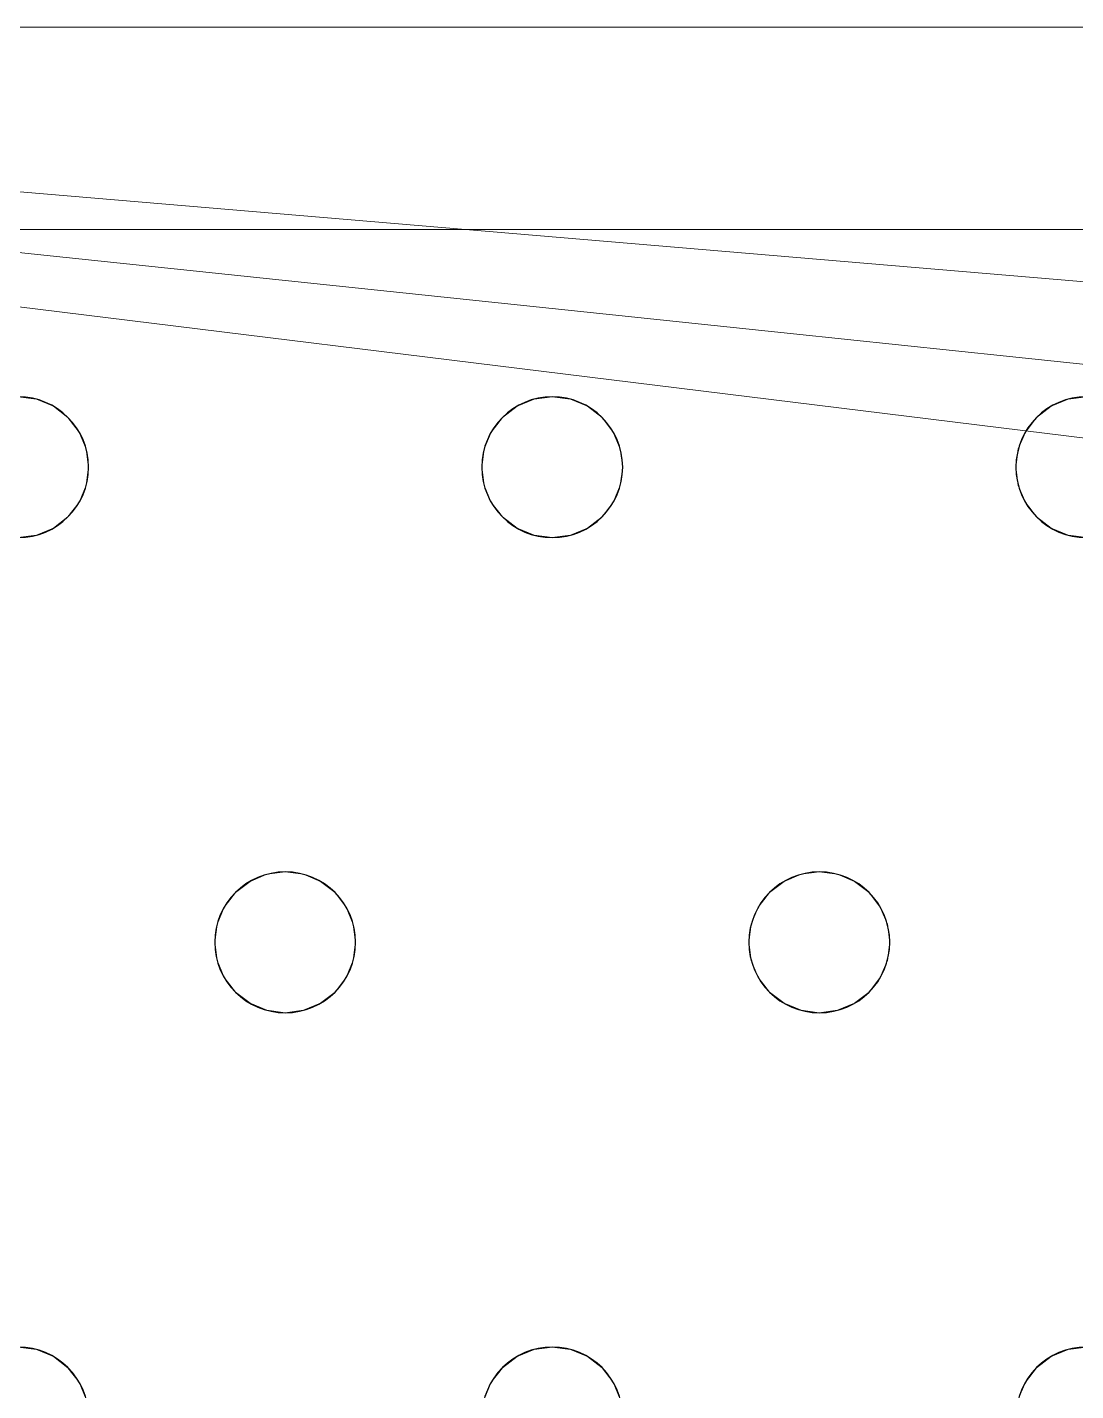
# Model space of a CAD drawing. Header units: millimetres. Extents: x -1 to 1201, y -701 to 1.
# Drawn here: x 292.1 to 351.6, y -150.5 to -73 of the extents above; entities that cross this region are included whole.
import ezdxf

# ---------------------------------------------------------------- set-up
doc = ezdxf.new("R2010")
doc.units = ezdxf.units.MM
doc.layers.add('IQ_200_3D', color=1, linetype='Continuous')
doc.layers.add('IQ_204_2D', color=7, linetype='Continuous')

msp = doc.modelspace()

# ---------------------------------------------------------------- linework, layer by layer
at = {"layer": 'IQ_200_3D', "lineweight": 18}
for points in [[(1144.5, -64.5, 750), (55.5, -64.5, 750), (55.5, -84.5, 750), (1144.5, -84.5, 750)], [(1144.5, -84.5, 650), (55.5, -84.5, 650), (55.5, -64.5, 650), (1144.5, -64.5, 650)], [(554.549, -73, 890), (554.549, -73, 888), (124.349, -73, 888), (124.349, -73, 890)], [(1144.5, -84.5, 750), (55.5, -84.5, 750), (55.5, -84.5, 650), (1144.5, -84.5, 650)]]:
    msp.add_3dface(points, dxfattribs=at)
for points, invisible_edges in [([(124.349, -73, 890), (291.549, -94, 890), (321.882, -94, 890), (352.216, -94, 890)], 15), ([(554.549, -73, 890), (124.349, -73, 890), (352.216, -94, 890), (382.549, -94, 890)], 14), ([(352.216, -94, 888), (322.918, -94.136, 888), (321.882, -94, 888), (124.349, -73, 888)], 13), ([(124.349, -73, 888), (321.882, -94, 888), (291.549, -94, 888), (261.216, -94, 888)], 15), ([(124.349, -73, 888), (554.549, -73, 888), (352.216, -94, 888)], 14), ([(321.882, -94, 890), (291.549, -94, 890), (292.584, -94.136, 890), (320.847, -94.136, 890)], 5), ([(292.584, -94.136, 888), (291.549, -94, 888), (321.882, -94, 888), (320.847, -94.136, 888)], 10), ([(291.549, -94, 888), (292.584, -94.136, 888), (292.584, -94.136, 890), (291.549, -94, 890)], 10), ([(320.847, -94.136, 890), (292.584, -94.136, 890), (293.549, -94.536, 890), (319.882, -94.536, 890)], 5), ([(293.549, -94.536, 888), (292.584, -94.136, 888), (320.847, -94.136, 888), (319.882, -94.536, 888)], 10), ([(293.549, -94.536, 890), (292.584, -94.136, 890), (292.584, -94.136, 888), (293.549, -94.536, 888)], 10), ([(320.847, -94.136, 890), (319.882, -94.536, 890), (319.882, -94.536, 888), (320.847, -94.136, 888)], 10), ([(320.847, -94.136, 888), (321.882, -94, 888), (321.882, -94, 890), (320.847, -94.136, 890)], 10), ([(352.216, -94, 890), (321.882, -94, 890), (322.918, -94.136, 890), (351.18, -94.136, 890)], 5), ([(321.882, -94, 888), (322.918, -94.136, 888), (322.918, -94.136, 890), (321.882, -94, 890)], 10), ([(351.18, -94.136, 888), (323.882, -94.536, 888), (322.918, -94.136, 888), (352.216, -94, 888)], 5), ([(351.18, -94.136, 890), (322.918, -94.136, 890), (323.882, -94.536, 890), (350.216, -94.536, 890)], 5), ([(323.882, -94.536, 890), (322.918, -94.136, 890), (322.918, -94.136, 888), (323.882, -94.536, 888)], 10), ([(350.216, -94.536, 888), (324.711, -95.172, 888), (323.882, -94.536, 888), (351.18, -94.136, 888)], 5), ([(351.18, -94.136, 890), (350.216, -94.536, 890), (350.216, -94.536, 888), (351.18, -94.136, 888)], 10), ([(351.18, -94.136, 888), (352.216, -94, 888), (352.216, -94, 890), (351.18, -94.136, 890)], 10), ([(319.882, -94.536, 890), (293.549, -94.536, 890), (294.378, -95.172, 890), (319.054, -95.172, 890)], 5), ([(294.378, -95.172, 888), (293.549, -94.536, 888), (319.882, -94.536, 888)], 14), ([(294.378, -95.172, 890), (293.549, -94.536, 890), (293.549, -94.536, 888), (294.378, -95.172, 888)], 10), ([(319.054, -95.172, 888), (295.013, -96, 888), (294.378, -95.172, 888), (319.882, -94.536, 888)], 5), ([(295.013, -96, 890), (318.418, -96, 890), (319.054, -95.172, 890), (294.378, -95.172, 890)], 5), ([(295.013, -96, 890), (294.378, -95.172, 890), (294.378, -95.172, 888), (295.013, -96, 888)], 10), ([(295.013, -96, 888), (319.054, -95.172, 888), (318.418, -96, 888)], 13), ([(319.054, -95.172, 890), (318.418, -96, 890), (318.418, -96, 888), (319.054, -95.172, 888)], 10), ([(319.882, -94.536, 890), (319.054, -95.172, 890), (319.054, -95.172, 888), (319.882, -94.536, 888)], 10), ([(350.216, -94.536, 890), (323.882, -94.536, 890), (324.711, -95.172, 890), (349.387, -95.172, 890)], 5), ([(324.711, -95.172, 890), (323.882, -94.536, 890), (323.882, -94.536, 888), (324.711, -95.172, 888)], 10), ([(349.387, -95.172, 888), (325.347, -96, 888), (324.711, -95.172, 888), (350.216, -94.536, 888)], 5), ([(325.347, -96, 890), (348.752, -96, 890), (349.387, -95.172, 890), (324.711, -95.172, 890)], 5), ([(325.347, -96, 890), (324.711, -95.172, 890), (324.711, -95.172, 888), (325.347, -96, 888)], 10), ([(348.752, -96, 888), (325.746, -96.965, 888), (325.347, -96, 888), (349.387, -95.172, 888)], 5), ([(349.387, -95.172, 890), (348.752, -96, 890), (348.752, -96, 888), (349.387, -95.172, 888)], 10), ([(350.216, -94.536, 890), (349.387, -95.172, 890), (349.387, -95.172, 888), (350.216, -94.536, 888)], 10), ([(295.413, -96.965, 890), (318.418, -96, 890), (295.013, -96, 890)], 3), ([(318.418, -96, 888), (318.019, -96.965, 888), (295.413, -96.965, 888), (295.013, -96, 888)], 10), ([(295.413, -96.965, 890), (295.013, -96, 890), (295.013, -96, 888), (295.413, -96.965, 888)], 10), ([(295.413, -96.965, 890), (295.549, -98, 890), (318.019, -96.965, 890), (318.418, -96, 890)], 10), ([(318.418, -96, 890), (318.019, -96.965, 890), (318.019, -96.965, 888), (318.418, -96, 888)], 10), ([(348.752, -96, 890), (325.347, -96, 890), (325.746, -96.965, 890), (348.352, -96.965, 890)], 5), ([(325.746, -96.965, 890), (325.347, -96, 890), (325.347, -96, 888), (325.746, -96.965, 888)], 10), ([(348.352, -96.965, 888), (325.882, -98, 888), (325.746, -96.965, 888), (348.752, -96, 888)], 5), ([(348.752, -96, 890), (348.352, -96.965, 890), (348.352, -96.965, 888), (348.752, -96, 888)], 10), ([(295.549, -98, 890), (295.413, -99.035, 890), (317.882, -98, 890), (318.019, -96.965, 890)], 10), ([(295.549, -98, 888), (295.413, -96.965, 888), (318.019, -96.965, 888), (317.882, -98, 888)], 10), ([(295.549, -98, 890), (295.413, -96.965, 890), (295.413, -96.965, 888), (295.549, -98, 888)], 2), ([(318.019, -96.965, 890), (317.882, -98, 890), (317.882, -98, 888), (318.019, -96.965, 888)], 8), ([(348.216, -98, 890), (348.352, -96.965, 890), (325.882, -98, 890), (325.746, -99.035, 890)], 10), ([(325.882, -98, 890), (348.352, -96.965, 890), (325.746, -96.965, 890)], 3), ([(325.882, -98, 888), (348.352, -96.965, 888), (348.216, -98, 888), (325.746, -99.035, 888)], 5), ([(325.882, -98, 890), (325.746, -96.965, 890), (325.746, -96.965, 888), (325.882, -98, 888)], 2), ([(348.352, -96.965, 890), (348.216, -98, 890), (348.216, -98, 888), (348.352, -96.965, 888)], 8), ([(295.413, -99.035, 890), (295.013, -100, 890), (318.019, -99.035, 890), (317.882, -98, 890)], 10), ([(295.413, -99.035, 888), (295.549, -98, 888), (317.882, -98, 888), (318.019, -99.035, 888)], 10), ([(295.413, -99.035, 890), (295.549, -98, 890), (295.549, -98, 888), (295.413, -99.035, 888)], 8), ([(317.882, -98, 890), (318.019, -99.035, 890), (318.019, -99.035, 888), (317.882, -98, 888)], 2), ([(348.352, -99.035, 890), (348.216, -98, 890), (325.746, -99.035, 890), (325.347, -100, 890)], 10), ([(348.352, -99.035, 888), (325.347, -100, 888), (325.746, -99.035, 888), (348.216, -98, 888)], 5), ([(325.746, -99.035, 890), (325.882, -98, 890), (325.882, -98, 888), (325.746, -99.035, 888)], 8), ([(348.216, -98, 890), (348.352, -99.035, 890), (348.352, -99.035, 888), (348.216, -98, 888)], 2), ([(318.418, -100, 890), (318.019, -99.035, 890), (295.013, -100, 890), (306.716, -121, 890)], 14), ([(295.013, -100, 888), (295.413, -99.035, 888), (318.019, -99.035, 888), (318.418, -100, 888)], 10), ([(295.013, -100, 890), (295.413, -99.035, 890), (295.413, -99.035, 888), (295.013, -100, 888)], 10), ([(318.019, -99.035, 890), (318.418, -100, 890), (318.418, -100, 888), (318.019, -99.035, 888)], 10), ([(348.752, -100, 890), (348.352, -99.035, 890), (325.347, -100, 890), (337.049, -121, 890)], 14), ([(348.752, -100, 888), (325.347, -100, 888), (348.352, -99.035, 888)], 3), ([(325.347, -100, 890), (325.746, -99.035, 890), (325.746, -99.035, 888), (325.347, -100, 888)], 10), ([(348.352, -99.035, 890), (348.752, -100, 890), (348.752, -100, 888), (348.352, -99.035, 888)], 10), ([(306.716, -121, 890), (295.013, -100, 890), (294.378, -100.828, 890), (305.68, -121.136, 890)], 5), ([(306.716, -121, 888), (294.378, -100.828, 888), (295.013, -100, 888)], 13), ([(294.378, -100.828, 890), (295.013, -100, 890), (295.013, -100, 888), (294.378, -100.828, 888)], 10), ([(318.418, -100, 888), (319.054, -100.828, 888), (306.716, -121, 888), (295.013, -100, 888)], 14), ([(319.054, -100.828, 890), (318.418, -100, 890), (306.716, -121, 890), (307.751, -121.136, 890)], 10), ([(318.418, -100, 890), (319.054, -100.828, 890), (319.054, -100.828, 888), (318.418, -100, 888)], 10), ([(324.711, -100.828, 890), (337.049, -121, 890), (325.347, -100, 890)], 3), ([(337.049, -121, 888), (336.014, -121.136, 888), (324.711, -100.828, 888), (325.347, -100, 888)], 10), ([(324.711, -100.828, 890), (325.347, -100, 890), (325.347, -100, 888), (324.711, -100.828, 888)], 10), ([(348.752, -100, 888), (349.387, -100.828, 888), (337.049, -121, 888), (325.347, -100, 888)], 14), ([(349.387, -100.828, 890), (348.752, -100, 890), (337.049, -121, 890), (338.084, -121.136, 890)], 10), ([(348.752, -100, 890), (349.387, -100.828, 890), (349.387, -100.828, 888), (348.752, -100, 888)], 10), ([(304.716, -121.536, 890), (293.549, -101.464, 890), (292.584, -101.864, 890), (303.887, -122.172, 890)], 5), ([(304.716, -121.536, 888), (292.584, -101.864, 888), (293.549, -101.464, 888), (305.68, -121.136, 888)], 5), ([(292.584, -101.864, 890), (293.549, -101.464, 890), (293.549, -101.464, 888), (292.584, -101.864, 888)], 10), ([(305.68, -121.136, 890), (294.378, -100.828, 890), (293.549, -101.464, 890), (304.716, -121.536, 890)], 5), ([(305.68, -121.136, 888), (293.549, -101.464, 888), (294.378, -100.828, 888), (306.716, -121, 888)], 5), ([(293.549, -101.464, 890), (294.378, -100.828, 890), (294.378, -100.828, 888), (293.549, -101.464, 888)], 10), ([(319.054, -100.828, 888), (319.882, -101.464, 888), (307.751, -121.136, 888), (306.716, -121, 888)], 10), ([(319.882, -101.464, 890), (319.054, -100.828, 890), (307.751, -121.136, 890), (308.716, -121.536, 890)], 10), ([(308.716, -121.536, 888), (307.751, -121.136, 888), (319.882, -101.464, 888), (320.847, -101.864, 888)], 10), ([(320.847, -101.864, 890), (319.882, -101.464, 890), (308.716, -121.536, 890), (309.544, -122.172, 890)], 10), ([(319.054, -100.828, 890), (319.882, -101.464, 890), (319.882, -101.464, 888), (319.054, -100.828, 888)], 10), ([(319.882, -101.464, 890), (320.847, -101.864, 890), (320.847, -101.864, 888), (319.882, -101.464, 888)], 10), ([(335.049, -121.536, 890), (323.882, -101.464, 890), (322.918, -101.864, 890), (334.221, -122.172, 890)], 5), ([(335.049, -121.536, 888), (322.918, -101.864, 888), (323.882, -101.464, 888)], 13), ([(322.918, -101.864, 890), (323.882, -101.464, 890), (323.882, -101.464, 888), (322.918, -101.864, 888)], 10), ([(324.711, -100.828, 890), (323.882, -101.464, 890), (336.014, -121.136, 890), (337.049, -121, 890)], 10), ([(323.882, -101.464, 888), (324.711, -100.828, 888), (336.014, -121.136, 888), (335.049, -121.536, 888)], 10), ([(323.882, -101.464, 890), (324.711, -100.828, 890), (324.711, -100.828, 888), (323.882, -101.464, 888)], 10), ([(335.049, -121.536, 890), (336.014, -121.136, 890), (323.882, -101.464, 890)], 14), ([(338.084, -121.136, 888), (337.049, -121, 888), (349.387, -100.828, 888), (350.216, -101.464, 888)], 10), ([(350.216, -101.464, 890), (349.387, -100.828, 890), (338.084, -121.136, 890), (339.049, -121.536, 890)], 10), ([(339.049, -121.536, 888), (338.084, -121.136, 888), (350.216, -101.464, 888), (351.18, -101.864, 888)], 10), ([(351.18, -101.864, 890), (350.216, -101.464, 890), (339.049, -121.536, 890), (339.878, -122.172, 890)], 10), ([(349.387, -100.828, 890), (350.216, -101.464, 890), (350.216, -101.464, 888), (349.387, -100.828, 888)], 10), ([(350.216, -101.464, 890), (351.18, -101.864, 890), (351.18, -101.864, 888), (350.216, -101.464, 888)], 10), ([(279.847, -123, 888), (279.211, -122.172, 888), (291.549, -102, 888), (303.252, -123, 888)], 14), ([(279.847, -123, 890), (280.246, -123.965, 890), (303.252, -123, 890), (291.549, -102, 890)], 14), ([(303.887, -122.172, 890), (292.584, -101.864, 890), (291.549, -102, 890), (303.252, -123, 890)], 5), ([(291.549, -102, 888), (292.584, -101.864, 888), (303.887, -122.172, 888), (303.252, -123, 888)], 10), ([(292.584, -101.864, 888), (291.549, -102, 888), (291.549, -102, 890), (292.584, -101.864, 890)], 10), ([(292.584, -101.864, 888), (304.716, -121.536, 888), (303.887, -122.172, 888)], 13), ([(309.544, -122.172, 888), (308.716, -121.536, 888), (320.847, -101.864, 888), (321.882, -102, 888)], 10), ([(321.882, -102, 890), (320.847, -101.864, 890), (309.544, -122.172, 890), (310.18, -123, 890)], 10), ([(310.18, -123, 888), (309.544, -122.172, 888), (321.882, -102, 888), (333.585, -123, 888)], 14), ([(310.18, -123, 890), (310.579, -123.965, 890), (333.585, -123, 890), (321.882, -102, 890)], 14), ([(321.882, -102, 888), (320.847, -101.864, 888), (320.847, -101.864, 890), (321.882, -102, 890)], 10), ([(334.221, -122.172, 890), (322.918, -101.864, 890), (321.882, -102, 890), (333.585, -123, 890)], 5), ([(334.221, -122.172, 888), (321.882, -102, 888), (322.918, -101.864, 888), (335.049, -121.536, 888)], 5), ([(322.918, -101.864, 888), (321.882, -102, 888), (321.882, -102, 890), (322.918, -101.864, 890)], 10), ([(321.882, -102, 888), (334.221, -122.172, 888), (333.585, -123, 888)], 13), ([(339.878, -122.172, 888), (339.049, -121.536, 888), (351.18, -101.864, 888), (352.216, -102, 888)], 10), ([(352.216, -102, 890), (351.18, -101.864, 890), (339.878, -122.172, 890), (340.513, -123, 890)], 10), ([(352.216, -102, 888), (340.513, -123, 888), (339.878, -122.172, 888)], 13), ([(340.513, -123, 890), (340.913, -123.965, 890), (363.918, -123, 890), (352.216, -102, 890)], 14), ([(352.216, -102, 888), (364.554, -122.172, 888), (363.918, -123, 888), (340.513, -123, 888)], 13), ([(352.216, -102, 888), (351.18, -101.864, 888), (351.18, -101.864, 890), (352.216, -102, 890)], 10), ([(304.716, -121.536, 890), (303.887, -122.172, 890), (303.887, -122.172, 888), (304.716, -121.536, 888)], 10), ([(305.68, -121.136, 890), (304.716, -121.536, 890), (304.716, -121.536, 888), (305.68, -121.136, 888)], 10), ([(305.68, -121.136, 888), (306.716, -121, 888), (306.716, -121, 890), (305.68, -121.136, 890)], 10), ([(306.716, -121, 888), (307.751, -121.136, 888), (307.751, -121.136, 890), (306.716, -121, 890)], 10), ([(308.716, -121.536, 890), (307.751, -121.136, 890), (307.751, -121.136, 888), (308.716, -121.536, 888)], 10), ([(309.544, -122.172, 890), (308.716, -121.536, 890), (308.716, -121.536, 888), (309.544, -122.172, 888)], 10), ([(335.049, -121.536, 890), (334.221, -122.172, 890), (334.221, -122.172, 888), (335.049, -121.536, 888)], 10), ([(336.014, -121.136, 890), (335.049, -121.536, 890), (335.049, -121.536, 888), (336.014, -121.136, 888)], 10), ([(336.014, -121.136, 888), (337.049, -121, 888), (337.049, -121, 890), (336.014, -121.136, 890)], 10), ([(337.049, -121, 888), (338.084, -121.136, 888), (338.084, -121.136, 890), (337.049, -121, 890)], 10), ([(339.049, -121.536, 890), (338.084, -121.136, 890), (338.084, -121.136, 888), (339.049, -121.536, 888)], 10), ([(339.878, -122.172, 890), (339.049, -121.536, 890), (339.049, -121.536, 888), (339.878, -122.172, 888)], 10), ([(303.887, -122.172, 890), (303.252, -123, 890), (303.252, -123, 888), (303.887, -122.172, 888)], 10), ([(310.18, -123, 890), (309.544, -122.172, 890), (309.544, -122.172, 888), (310.18, -123, 888)], 10), ([(334.221, -122.172, 890), (333.585, -123, 890), (333.585, -123, 888), (334.221, -122.172, 888)], 10), ([(340.513, -123, 890), (339.878, -122.172, 890), (339.878, -122.172, 888), (340.513, -123, 888)], 10), ([(303.252, -123, 888), (302.852, -123.965, 888), (280.246, -123.965, 888), (279.847, -123, 888)], 10), ([(280.246, -123.965, 890), (280.382, -125, 890), (302.852, -123.965, 890), (303.252, -123, 890)], 10), ([(303.252, -123, 890), (302.852, -123.965, 890), (302.852, -123.965, 888), (303.252, -123, 888)], 10), ([(333.585, -123, 888), (310.579, -123.965, 888), (310.18, -123, 888)], 13), ([(310.579, -123.965, 890), (310.18, -123, 890), (310.18, -123, 888), (310.579, -123.965, 888)], 10), ([(310.579, -123.965, 890), (310.716, -125, 890), (333.185, -123.965, 890), (333.585, -123, 890)], 10), ([(333.185, -123.965, 888), (310.716, -125, 888), (310.579, -123.965, 888), (333.585, -123, 888)], 5), ([(333.585, -123, 890), (333.185, -123.965, 890), (333.185, -123.965, 888), (333.585, -123, 888)], 10), ([(340.913, -123.965, 888), (340.513, -123, 888), (363.918, -123, 888), (363.519, -123.965, 888)], 10), ([(340.913, -123.965, 890), (340.513, -123, 890), (340.513, -123, 888), (340.913, -123.965, 888)], 10), ([(340.913, -123.965, 890), (341.049, -125, 890), (363.519, -123.965, 890), (363.918, -123, 890)], 10), ([(280.382, -125, 890), (280.246, -126.035, 890), (302.716, -125, 890), (302.852, -123.965, 890)], 10), ([(280.382, -125, 888), (280.246, -123.965, 888), (302.852, -123.965, 888), (302.716, -125, 888)], 10), ([(302.852, -123.965, 890), (302.716, -125, 890), (302.716, -125, 888), (302.852, -123.965, 888)], 8), ([(310.716, -125, 890), (310.579, -126.035, 890), (333.049, -125, 890), (333.185, -123.965, 890)], 10), ([(333.049, -125, 888), (310.579, -126.035, 888), (310.716, -125, 888), (333.185, -123.965, 888)], 5), ([(310.716, -125, 890), (310.579, -123.965, 890), (310.579, -123.965, 888), (310.716, -125, 888)], 2), ([(333.185, -123.965, 890), (333.049, -125, 890), (333.049, -125, 888), (333.185, -123.965, 888)], 8), ([(363.382, -125, 890), (363.519, -123.965, 890), (341.049, -125, 890), (340.913, -126.035, 890)], 10), ([(363.519, -123.965, 888), (341.049, -125, 888), (340.913, -123.965, 888)], 13), ([(363.382, -125, 888), (340.913, -126.035, 888), (341.049, -125, 888), (363.519, -123.965, 888)], 5), ([(341.049, -125, 890), (340.913, -123.965, 890), (340.913, -123.965, 888), (341.049, -125, 888)], 2), ([(302.716, -125, 890), (280.246, -126.035, 890), (302.852, -126.035, 890)], 3), ([(280.246, -126.035, 888), (280.382, -125, 888), (302.716, -125, 888), (302.852, -126.035, 888)], 10), ([(302.716, -125, 890), (302.852, -126.035, 890), (302.852, -126.035, 888), (302.716, -125, 888)], 2), ([(333.049, -125, 890), (310.579, -126.035, 890), (333.185, -126.035, 890)], 3), ([(310.579, -126.035, 888), (333.049, -125, 888), (333.185, -126.035, 888)], 13), ([(310.579, -126.035, 890), (310.716, -125, 890), (310.716, -125, 888), (310.579, -126.035, 888)], 8), ([(333.049, -125, 890), (333.185, -126.035, 890), (333.185, -126.035, 888), (333.049, -125, 888)], 2), ([(340.913, -126.035, 890), (340.513, -127, 890), (363.519, -126.035, 890), (363.382, -125, 890)], 10), ([(340.913, -126.035, 888), (363.382, -125, 888), (363.519, -126.035, 888), (340.513, -127, 888)], 5), ([(340.913, -126.035, 890), (341.049, -125, 890), (341.049, -125, 888), (340.913, -126.035, 888)], 8), ([(302.852, -126.035, 890), (280.246, -126.035, 890), (279.847, -127, 890), (303.252, -127, 890)], 5), ([(279.847, -127, 888), (280.246, -126.035, 888), (302.852, -126.035, 888), (303.252, -127, 888)], 10), ([(302.852, -126.035, 890), (303.252, -127, 890), (303.252, -127, 888), (302.852, -126.035, 888)], 10), ([(333.185, -126.035, 890), (310.579, -126.035, 890), (310.18, -127, 890), (333.585, -127, 890)], 5), ([(310.18, -127, 888), (310.579, -126.035, 888), (333.185, -126.035, 888), (333.585, -127, 888)], 10), ([(310.18, -127, 890), (310.579, -126.035, 890), (310.579, -126.035, 888), (310.18, -127, 888)], 10), ([(333.185, -126.035, 890), (333.585, -127, 890), (333.585, -127, 888), (333.185, -126.035, 888)], 10), ([(340.513, -127, 890), (352.216, -148, 890), (363.918, -127, 890), (363.519, -126.035, 890)], 11), ([(363.918, -127, 888), (352.216, -148, 888), (340.513, -127, 888), (363.519, -126.035, 888)], 7), ([(340.513, -127, 890), (340.913, -126.035, 890), (340.913, -126.035, 888), (340.513, -127, 888)], 10), ([(291.549, -148, 890), (303.252, -127, 890), (279.847, -127, 890), (279.211, -127.828, 890)], 11), ([(291.549, -148, 888), (279.847, -127, 888), (303.252, -127, 888), (303.887, -127.828, 888)], 11), ([(303.887, -127.828, 890), (303.252, -127, 890), (291.549, -148, 890), (292.584, -148.136, 890)], 10), ([(303.252, -127, 890), (303.887, -127.828, 890), (303.887, -127.828, 888), (303.252, -127, 888)], 10), ([(310.18, -127, 890), (309.544, -127.828, 890), (321.882, -148, 890), (333.585, -127, 890)], 14), ([(321.882, -148, 888), (320.847, -148.136, 888), (309.544, -127.828, 888), (310.18, -127, 888)], 10), ([(309.544, -127.828, 890), (310.18, -127, 890), (310.18, -127, 888), (309.544, -127.828, 888)], 10), ([(321.882, -148, 888), (310.18, -127, 888), (333.585, -127, 888)], 15), ([(321.882, -148, 890), (322.918, -148.136, 890), (334.221, -127.828, 890), (333.585, -127, 890)], 10), ([(334.221, -127.828, 888), (322.918, -148.136, 888), (321.882, -148, 888), (333.585, -127, 888)], 5), ([(333.585, -127, 890), (334.221, -127.828, 890), (334.221, -127.828, 888), (333.585, -127, 888)], 10), ([(352.216, -148, 890), (340.513, -127, 890), (339.878, -127.828, 890), (351.18, -148.136, 890)], 5), ([(352.216, -148, 888), (351.18, -148.136, 888), (339.878, -127.828, 888), (340.513, -127, 888)], 10), ([(339.878, -127.828, 890), (340.513, -127, 890), (340.513, -127, 888), (339.878, -127.828, 888)], 10), ([(303.887, -127.828, 888), (304.716, -128.464, 888), (292.584, -148.136, 888), (291.549, -148, 888)], 10), ([(304.716, -128.464, 890), (303.887, -127.828, 890), (292.584, -148.136, 890), (293.549, -148.536, 890)], 10), ([(303.887, -127.828, 890), (304.716, -128.464, 890), (304.716, -128.464, 888), (303.887, -127.828, 888)], 10), ([(309.544, -127.828, 890), (308.716, -128.464, 890), (320.847, -148.136, 890), (321.882, -148, 890)], 10), ([(320.847, -148.136, 888), (319.882, -148.536, 888), (308.716, -128.464, 888), (309.544, -127.828, 888)], 10), ([(308.716, -128.464, 890), (309.544, -127.828, 890), (309.544, -127.828, 888), (308.716, -128.464, 888)], 10), ([(322.918, -148.136, 890), (323.882, -148.536, 890), (335.049, -128.464, 890), (334.221, -127.828, 890)], 10), ([(334.221, -127.828, 888), (335.049, -128.464, 888), (322.918, -148.136, 888)], 14), ([(334.221, -127.828, 890), (335.049, -128.464, 890), (335.049, -128.464, 888), (334.221, -127.828, 888)], 10), ([(339.049, -128.464, 890), (350.216, -148.536, 890), (351.18, -148.136, 890), (339.878, -127.828, 890)], 5), ([(351.18, -148.136, 888), (350.216, -148.536, 888), (339.049, -128.464, 888), (339.878, -127.828, 888)], 10), ([(339.049, -128.464, 890), (339.878, -127.828, 890), (339.878, -127.828, 888), (339.049, -128.464, 888)], 10), ([(293.549, -148.536, 888), (292.584, -148.136, 888), (304.716, -128.464, 888), (305.68, -128.864, 888)], 10), ([(305.68, -128.864, 890), (304.716, -128.464, 890), (293.549, -148.536, 890), (294.378, -149.172, 890)], 10), ([(304.716, -128.464, 890), (305.68, -128.864, 890), (305.68, -128.864, 888), (304.716, -128.464, 888)], 10), ([(308.716, -128.464, 890), (307.751, -128.864, 890), (319.882, -148.536, 890), (320.847, -148.136, 890)], 10), ([(319.882, -148.536, 888), (319.054, -149.172, 888), (307.751, -128.864, 888), (308.716, -128.464, 888)], 10), ([(307.751, -128.864, 890), (308.716, -128.464, 890), (308.716, -128.464, 888), (307.751, -128.864, 888)], 10), ([(323.882, -148.536, 888), (322.918, -148.136, 888), (335.049, -128.464, 888), (336.014, -128.864, 888)], 10), ([(323.882, -148.536, 890), (324.711, -149.172, 890), (336.014, -128.864, 890), (335.049, -128.464, 890)], 10), ([(335.049, -128.464, 890), (336.014, -128.864, 890), (336.014, -128.864, 888), (335.049, -128.464, 888)], 10), ([(350.216, -148.536, 890), (339.049, -128.464, 890), (338.084, -128.864, 890), (349.387, -149.172, 890)], 5), ([(350.216, -148.536, 888), (349.387, -149.172, 888), (338.084, -128.864, 888), (339.049, -128.464, 888)], 10), ([(338.084, -128.864, 890), (339.049, -128.464, 890), (339.049, -128.464, 888), (338.084, -128.864, 888)], 10), ([(294.378, -149.172, 888), (293.549, -148.536, 888), (305.68, -128.864, 888), (306.716, -129, 888)], 10), ([(306.716, -129, 890), (305.68, -128.864, 890), (294.378, -149.172, 890), (295.013, -150, 890)], 10), ([(295.013, -150, 888), (294.378, -149.172, 888), (306.716, -129, 888), (318.418, -150, 888)], 14), ([(306.716, -129, 890), (295.013, -150, 890), (318.418, -150, 890), (319.054, -149.172, 890)], 11), ([(306.716, -129, 888), (305.68, -128.864, 888), (305.68, -128.864, 890), (306.716, -129, 890)], 10), ([(307.751, -128.864, 890), (306.716, -129, 890), (319.054, -149.172, 890), (319.882, -148.536, 890)], 10), ([(319.054, -149.172, 888), (318.418, -150, 888), (306.716, -129, 888), (307.751, -128.864, 888)], 10), ([(307.751, -128.864, 888), (306.716, -129, 888), (306.716, -129, 890), (307.751, -128.864, 890)], 10), ([(324.711, -149.172, 888), (323.882, -148.536, 888), (336.014, -128.864, 888), (337.049, -129, 888)], 10), ([(324.711, -149.172, 890), (325.347, -150, 890), (337.049, -129, 890), (336.014, -128.864, 890)], 10), ([(337.049, -129, 888), (348.752, -150, 888), (325.347, -150, 888), (324.711, -149.172, 888)], 11), ([(325.347, -150, 890), (325.746, -150.965, 890), (348.752, -150, 890), (337.049, -129, 890)], 14), ([(337.049, -129, 888), (336.014, -128.864, 888), (336.014, -128.864, 890), (337.049, -129, 890)], 10), ([(349.387, -149.172, 890), (338.084, -128.864, 890), (337.049, -129, 890), (348.752, -150, 890)], 5), ([(337.049, -129, 888), (338.084, -128.864, 888), (349.387, -149.172, 888), (348.752, -150, 888)], 10), ([(338.084, -128.864, 888), (337.049, -129, 888), (337.049, -129, 890), (338.084, -128.864, 890)], 10), ([(291.549, -148, 888), (292.584, -148.136, 888), (292.584, -148.136, 890), (291.549, -148, 890)], 10), ([(293.549, -148.536, 890), (292.584, -148.136, 890), (292.584, -148.136, 888), (293.549, -148.536, 888)], 10), ([(294.378, -149.172, 890), (293.549, -148.536, 890), (293.549, -148.536, 888), (294.378, -149.172, 888)], 10), ([(319.882, -148.536, 890), (319.054, -149.172, 890), (319.054, -149.172, 888), (319.882, -148.536, 888)], 10), ([(320.847, -148.136, 890), (319.882, -148.536, 890), (319.882, -148.536, 888), (320.847, -148.136, 888)], 10), ([(320.847, -148.136, 888), (321.882, -148, 888), (321.882, -148, 890), (320.847, -148.136, 890)], 10), ([(321.882, -148, 888), (322.918, -148.136, 888), (322.918, -148.136, 890), (321.882, -148, 890)], 10), ([(323.882, -148.536, 890), (322.918, -148.136, 890), (322.918, -148.136, 888), (323.882, -148.536, 888)], 10), ([(324.711, -149.172, 890), (323.882, -148.536, 890), (323.882, -148.536, 888), (324.711, -149.172, 888)], 10), ([(350.216, -148.536, 890), (349.387, -149.172, 890), (349.387, -149.172, 888), (350.216, -148.536, 888)], 10), ([(351.18, -148.136, 890), (350.216, -148.536, 890), (350.216, -148.536, 888), (351.18, -148.136, 888)], 10), ([(351.18, -148.136, 888), (352.216, -148, 888), (352.216, -148, 890), (351.18, -148.136, 890)], 10), ([(295.013, -150, 890), (294.378, -149.172, 890), (294.378, -149.172, 888), (295.013, -150, 888)], 10), ([(319.054, -149.172, 890), (318.418, -150, 890), (318.418, -150, 888), (319.054, -149.172, 888)], 10), ([(325.347, -150, 890), (324.711, -149.172, 890), (324.711, -149.172, 888), (325.347, -150, 888)], 10), ([(349.387, -149.172, 890), (348.752, -150, 890), (348.752, -150, 888), (349.387, -149.172, 888)], 10), ([(295.013, -150, 890), (295.413, -150.965, 890), (318.418, -150, 890)], 14), ([(318.418, -150, 888), (318.019, -150.965, 888), (295.413, -150.965, 888), (295.013, -150, 888)], 10), ([(295.413, -150.965, 890), (295.013, -150, 890), (295.013, -150, 888), (295.413, -150.965, 888)], 10), ([(295.413, -150.965, 890), (295.549, -152, 890), (318.019, -150.965, 890), (318.418, -150, 890)], 10), ([(318.418, -150, 890), (318.019, -150.965, 890), (318.019, -150.965, 888), (318.418, -150, 888)], 10), ([(325.746, -150.965, 888), (325.347, -150, 888), (348.752, -150, 888), (348.352, -150.965, 888)], 10), ([(325.746, -150.965, 890), (325.347, -150, 890), (325.347, -150, 888), (325.746, -150.965, 888)], 10), ([(325.746, -150.965, 890), (325.882, -152, 890), (348.352, -150.965, 890), (348.752, -150, 890)], 10), ([(348.752, -150, 890), (348.352, -150.965, 890), (348.352, -150.965, 888), (348.752, -150, 888)], 10)]:
    msp.add_3dface(points, dxfattribs=dict(at, invisible_edges=invisible_edges))
at = {"layer": 'IQ_204_2D'}
for centre, start, end in [((291.549, -98), 0, 180), ((321.882, -98), 0, 180), ((352.216, -98), 0, 180), ((291.549, -98), 180, 0), ((321.882, -98), 180, 360), ((352.216, -98), 180, 0), ((306.716, -125), 0, 180), ((337.049, -125), 0, 180), ((306.716, -125), 180, 0), ((337.049, -125), 180, 360), ((291.549, -152), 0, 180), ((321.882, -152), 0, 180), ((352.216, -152), 0, 180)]:
    msp.add_arc(centre, 4, start, end, dxfattribs=at)

# ---------------------------------------------------------------- meshes
at = {"layer": 'IQ_200_3D', "lineweight": 18}
mesh = msp.add_polyface(dxfattribs=at)
corners = [(1200, 0, 850), (1200, -700, 850), (0, -700, 850), (0, 0, 850), (810.5, -594, 850), (811.556, -602.023, 850), (814.653, -609.5, 850), (819.58, -615.92, 850), (826, -620.847, 850), (833.477, -623.944, 850), (841.5, -625, 850), (1059.5, -625, 850), (1067.523, -623.944, 850), (1075, -620.847, 850), (1081.42, -615.92, 850), (1086.347, -609.5, 850), (1089.444, -602.023, 850), (1090.5, -594, 850), (1090.5, -476, 850), (1089.444, -467.977, 850), (1086.347, -460.5, 850), (1081.42, -454.08, 850), (1075, -449.153, 850), (1067.523, -446.056, 850), (1059.5, -445, 850), (841.5, -445, 850), (833.477, -446.056, 850), (826, -449.153, 850), (819.58, -454.08, 850), (814.653, -460.5, 850), (811.556, -467.977, 850), (810.5, -476, 850)]
mesh.append_faces([[corners[k] for k in face] for face in [(29, 3, 28), (6, 2, 5), (4, 2, 31), (23, 0, 22), (13, 1, 12), (15, 1, 14), (11, 1, 10)]], dxfattribs={"vtx0": -1, "vtx1": -1})
mesh.append_faces([[corners[k] for k in face] for face in [(3, 29, 30, 2), (2, 30, 31), (0, 25, 26), (2, 6, 7), (2, 9, 10, 1), (0, 20, 21), (1, 18, 19), (1, 15, 16)]], dxfattribs={"vtx0": -1, "vtx2": -1})
mesh.append_faces([[corners[k] for k in face] for face in [(27, 28, 3), (4, 5, 2), (7, 8, 2), (8, 9, 2), (23, 24, 0), (21, 22, 0), (24, 25, 0), (13, 14, 1), (11, 12, 1), (16, 17, 1), (17, 18, 1)]], dxfattribs={"vtx1": -1, "vtx2": -1})
mesh.append_faces([[corners[k] for k in face] for face in [(26, 27, 3, 0), (19, 20, 0, 1)]], dxfattribs={"vtx1": -1, "vtx3": -1})
mesh = msp.add_polyface(dxfattribs=at)
corners = [(1200, -700, 900), (1200, -23, 900), (0, -23, 900), (0, -700, 900), (90, -35.113, 900), (1110, -35.113, 900), (1129.382, -37.665, 900), (1147.443, -45.146, 900), (1162.953, -57.047, 900), (1174.854, -72.557, 900), (1182.335, -90.618, 900), (1184.887, -110, 900), (1184.887, -610, 900), (1182.335, -629.382, 900), (1174.854, -647.443, 900), (1162.953, -662.953, 900), (1147.443, -674.854, 900), (1129.382, -682.335, 900), (1110, -684.887, 900), (90, -684.887, 900), (70.618, -682.335, 900), (52.557, -674.854, 900), (37.047, -662.953, 900), (25.146, -647.443, 900), (17.665, -629.382, 900), (15.113, -610, 900), (15.113, -110, 900), (17.665, -90.618, 900), (25.146, -72.557, 900), (37.047, -57.047, 900), (52.557, -45.146, 900), (70.618, -37.665, 900)]
mesh.append_faces([[corners[k] for k in face] for face in [(9, 1, 8), (14, 0, 13), (31, 2, 30), (28, 2, 27), (21, 3, 20), (23, 3, 22)]], dxfattribs={"vtx0": -1, "vtx1": -1})
mesh.append_faces([[corners[k] for k in face] for face in [(1, 9, 10), (1, 11, 12, 0), (0, 14, 15), (0, 18, 19, 3), (2, 28, 29), (3, 23, 24)]], dxfattribs={"vtx0": -1, "vtx2": -1})
mesh.append_faces([[corners[k] for k in face] for face in [(10, 11, 1), (5, 6, 1), (7, 8, 1), (6, 7, 1), (12, 13, 0), (15, 16, 0), (17, 18, 0), (16, 17, 0), (31, 4, 2), (29, 30, 2), (26, 27, 2), (21, 22, 3), (19, 20, 3), (24, 25, 3)]], dxfattribs={"vtx1": -1, "vtx2": -1})
mesh.append_faces([[corners[k] for k in face] for face in [(4, 5, 1, 2), (25, 26, 2, 3)]], dxfattribs={"vtx1": -1, "vtx3": -1})
mesh = msp.add_polyface(dxfattribs=at)
corners = [(1110, -48.392, 890), (90, -48.392, 890), (66.424, -53.082, 890), (46.437, -66.437, 890), (33.082, -86.424, 890), (28.392, -110, 890), (28.392, -610, 890), (33.082, -633.576, 890), (46.437, -653.563, 890), (66.424, -666.918, 890), (90, -671.608, 890), (1110, -671.608, 890), (1133.576, -666.918, 890), (1153.563, -653.563, 890), (1166.918, -633.576, 890), (1171.608, -610, 890), (1171.608, -110, 890), (1166.918, -86.424, 890), (1153.563, -66.437, 890), (1133.576, -53.082, 890), (122.5, -418.034, 890), (1077.5, -418.034, 890), (1089.656, -419.634, 890), (1100.983, -424.326, 890), (1110.71, -431.79, 890), (1118.174, -441.517, 890), (1122.866, -452.844, 890), (1124.466, -465, 890), (1124.466, -605, 890), (1122.866, -617.156, 890), (1118.174, -628.483, 890), (1110.71, -638.21, 890), (1100.983, -645.674, 890), (1089.656, -650.366, 890), (1077.5, -651.966, 890), (122.5, -651.966, 890), (110.344, -650.366, 890), (99.017, -645.674, 890), (89.29, -638.21, 890), (81.826, -628.483, 890), (77.134, -617.156, 890), (75.534, -605, 890), (75.534, -465, 890), (77.134, -452.844, 890), (81.826, -441.517, 890), (89.29, -431.79, 890), (99.017, -424.326, 890), (110.344, -419.634, 890), (122.5, -68.034, 890), (1077.5, -68.034, 890), (1089.656, -69.634, 890), (1100.983, -74.326, 890), (1110.71, -81.79, 890), (1118.174, -91.517, 890), (1122.866, -102.844, 890), (1124.466, -115, 890), (1124.466, -351, 890), (1122.866, -363.156, 890), (1118.174, -374.483, 890), (1110.71, -384.21, 890), (1100.983, -391.674, 890), (1089.656, -396.366, 890), (1077.5, -397.966, 890), (122.5, -397.966, 890), (110.344, -396.366, 890), (99.017, -391.674, 890), (89.29, -384.21, 890), (81.826, -374.483, 890), (77.134, -363.156, 890), (75.534, -351, 890), (75.534, -115, 890), (77.134, -102.844, 890), (81.826, -91.517, 890), (89.29, -81.79, 890), (99.017, -74.326, 890), (110.344, -69.634, 890)]
mesh.append_faces([[corners[k] for k in face] for face in [(65, 47, 64), (75, 1, 74), (71, 5, 70), (73, 2, 72)]], dxfattribs={"vtx0": -1, "vtx1": -1})
mesh.append_faces([[corners[k] for k in face] for face in [(15, 28, 29, 14), (11, 32, 33), (16, 55, 56, 15), (54, 17, 18, 53), (53, 18, 19, 52), (52, 19, 0, 51), (0, 50, 51), (10, 37, 38, 9), (64, 47, 20, 63), (8, 39, 40, 7), (39, 8, 9, 38), (69, 42, 43), (3, 71, 72, 2)]], dxfattribs={"vtx0": -1, "vtx2": -1})
mesh.append_faces([[corners[k] for k in face] for face in [(6, 41, 42, 69)]], dxfattribs={"vtx0": -1, "vtx2": -1, "vtx3": -1})
mesh.append_faces([[corners[k] for k in face] for face in [(11, 33, 34, 35), (1, 75, 48, 49), (71, 3, 4, 5)]], dxfattribs={"vtx0": -1, "vtx3": -1})
mesh.append_faces([[corners[k] for k in face] for face in [(36, 37, 10)]], dxfattribs={"vtx1": -1, "vtx2": -1})
mesh.append_faces([[corners[k] for k in face] for face in [(27, 28, 15, 56)]], dxfattribs={"vtx1": -1, "vtx2": -1, "vtx3": -1})
mesh.append_faces([[corners[k] for k in face] for face in [(13, 14, 29, 30), (12, 13, 30, 31), (26, 27, 56, 57), (31, 32, 11, 12), (24, 25, 58, 59), (21, 22, 61, 62), (22, 23, 60, 61), (23, 24, 59, 60), (25, 26, 57, 58), (54, 55, 16, 17), (49, 50, 0, 1), (20, 21, 62, 63), (35, 36, 10, 11), (45, 46, 66, 67), (46, 47, 65, 66), (6, 7, 40, 41), (43, 44, 68, 69), (44, 45, 67, 68), (73, 74, 1, 2), (69, 70, 5, 6)]], dxfattribs={"vtx1": -1, "vtx3": -1})
mesh = msp.add_polyface(dxfattribs=at)
corners = [(122.5, -68.034, 860), (110.344, -69.634, 860), (99.017, -74.326, 860), (89.29, -81.79, 860), (81.826, -91.517, 860), (77.134, -102.844, 860), (75.534, -115, 860), (75.534, -351, 860), (77.134, -363.156, 860), (81.826, -374.483, 860), (89.29, -384.21, 860), (99.017, -391.674, 860), (110.344, -396.366, 860), (122.5, -397.966, 860), (1077.5, -397.966, 860), (1089.656, -396.366, 860), (1100.983, -391.674, 860), (1110.71, -384.21, 860), (1118.174, -374.483, 860), (1122.866, -363.156, 860), (1124.466, -351, 860), (1124.466, -115, 860), (1122.866, -102.844, 860), (1118.174, -91.517, 860), (1110.71, -81.79, 860), (1100.983, -74.326, 860), (1089.656, -69.634, 860), (1077.5, -68.034, 860), (640.451, -68.034, 860), (640.451, -105, 860), (639.258, -114.059, 860), (635.762, -122.5, 860), (630.2, -129.749, 860), (622.951, -135.311, 860), (614.51, -138.807, 860), (605.451, -140, 860), (594.549, -140, 860), (585.49, -138.807, 860), (577.049, -135.311, 860), (569.8, -129.749, 860), (564.238, -122.5, 860), (560.742, -114.059, 860), (559.549, -105, 860), (559.549, -68.034, 860), (600, -115, 860), (603.882, -114.489, 860), (607.5, -112.99, 860), (610.607, -110.607, 860), (612.99, -107.5, 860), (614.489, -103.882, 860), (615, -100, 860), (614.489, -96.118, 860), (612.99, -92.5, 860), (610.607, -89.393, 860), (607.5, -87.01, 860), (603.882, -85.511, 860), (600, -85, 860), (596.118, -85.511, 860), (592.5, -87.01, 860), (589.393, -89.393, 860), (587.01, -92.5, 860), (585.511, -96.118, 860), (585, -100, 860), (585.511, -103.882, 860), (587.01, -107.5, 860), (589.393, -110.607, 860), (592.5, -112.99, 860), (596.118, -114.489, 860)]
mesh.append_faces([[corners[k] for k in face] for face in [(0, 42, 43), (29, 27, 28), (65, 62, 63, 64), (48, 46, 47), (50, 48, 49)]], dxfattribs={"vtx0": -1})
mesh.append_faces([[corners[k] for k in face] for face in [(35, 14, 34)]], dxfattribs={"vtx0": -1, "vtx1": -1})
mesh.append_faces([[corners[k] for k in face] for face in [(62, 65, 45, 52)]], dxfattribs={"vtx0": -1, "vtx1": -1, "vtx2": -1, "vtx3": -1})
mesh.append_faces([[corners[k] for k in face] for face in [(13, 6, 7, 12), (14, 35, 36), (27, 29, 30), (65, 44, 45)]], dxfattribs={"vtx0": -1, "vtx2": -1})
mesh.append_faces([[corners[k] for k in face] for face in [(13, 39, 40, 0), (21, 26, 27, 14), (50, 45, 46, 48)]], dxfattribs={"vtx0": -1, "vtx2": -1, "vtx3": -1})
mesh.append_faces([[corners[k] for k in face] for face in [(7, 10, 11, 12), (20, 15, 16, 17)]], dxfattribs={"vtx0": -1, "vtx3": -1})
mesh.append_faces([[corners[k] for k in face] for face in [(38, 39, 13), (37, 38, 13), (2, 3, 6, 1), (41, 42, 0), (40, 41, 0), (33, 34, 14), (32, 33, 14), (30, 31, 27), (25, 26, 21, 24), (55, 56, 52)]], dxfattribs={"vtx1": -1, "vtx2": -1})
mesh.append_faces([[corners[k] for k in face] for face in [(0, 1, 6, 13), (31, 32, 14, 27), (61, 62, 52, 56)]], dxfattribs={"vtx1": -1, "vtx2": -1, "vtx3": -1})
mesh.append_faces([[corners[k] for k in face] for face in [(13, 14, 36, 37), (14, 15, 20, 21)]], dxfattribs={"vtx1": -1, "vtx3": -1})
mesh.append_faces([[corners[k] for k in face] for face in [(4, 5, 6, 3), (18, 19, 20, 17), (57, 58, 59, 56)]], dxfattribs={"vtx2": -1})
mesh.append_faces([[corners[k] for k in face] for face in [(59, 60, 61, 56), (50, 51, 52, 45)]], dxfattribs={"vtx2": -1, "vtx3": -1})
mesh.append_faces([[corners[k] for k in face] for face in [(7, 8, 9, 10), (21, 22, 23, 24), (65, 66, 67, 44), (52, 53, 54, 55)]], dxfattribs={"vtx3": -1})

doc.saveas('drawing.dxf')
